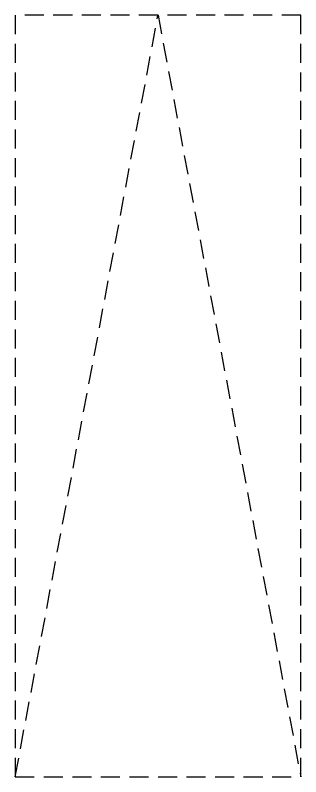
# Model space of a CAD drawing. Units: millimetres at full size, sheet at 1:100. Extents: x -36400 to 32230, y -14845 to 15757.
# Drawn here: x -36400 to -34600, y 10957 to 15757 of the extents above; entities that cross this region are included whole.
import ezdxf

# ---------------------------------------------------------------- set-up
doc = ezdxf.new("R2010")
doc.units = ezdxf.units.MM
doc.header["$LTSCALE"] = 100
doc.linetypes.add('DASHED1', pattern=[1.8, 1.2, -0.6])
doc.layers.add('2-3', color=7, linetype='DASHED1', lineweight=25)

msp = doc.modelspace()

# ---------------------------------------------------------------- linework, layer by layer
at = {"layer": '2-3'}
for p, q in [((-36400, 15757.1), (-36400, 10957.1)), ((-34600, 15757.1), (-36400, 15757.1)), ((-34600, 10957.1), (-34600, 15757.1)), ((-36400, 10957.1), (-34600, 10957.1))]:
    msp.add_line(p, q, dxfattribs=at)
msp.add_lwpolyline([(-36400, 10957.1), (-35500, 15757.1), (-34600, 10957.1)], dxfattribs=at)

doc.saveas('drawing.dxf')
